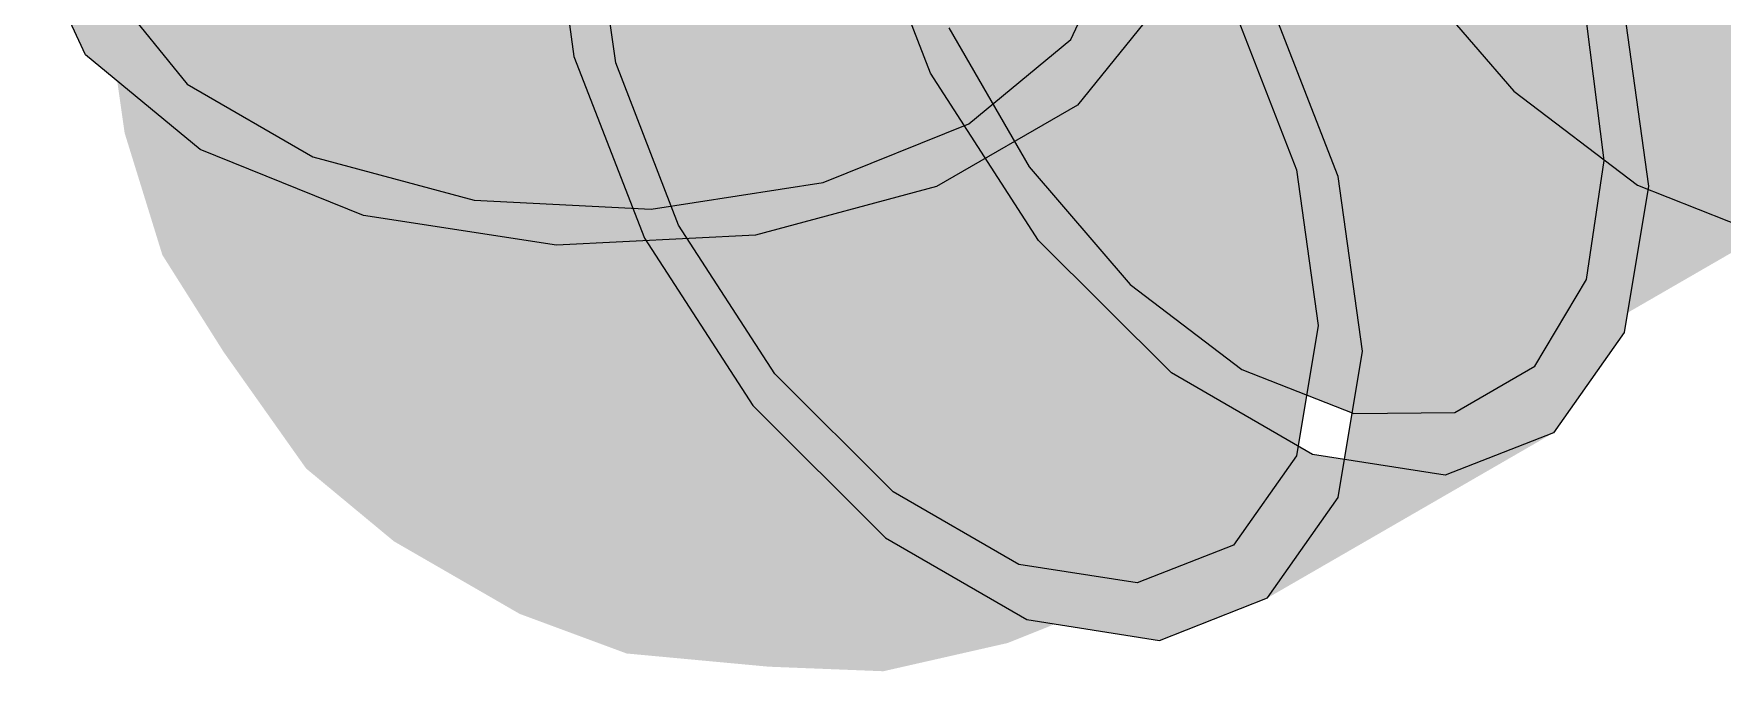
# Model space of a CAD drawing. Header units: metres. Extents: x 0 to 34.2, y 0 to 17.8.
# Drawn here: x 31.6442 to 31.8743, y 1.6524 to 1.7393 of the extents above; entities that cross this region are included whole.
import ezdxf

# ---------------------------------------------------------------- set-up
doc = ezdxf.new("R2010")
doc.units = ezdxf.units.M
doc.header["$LTSCALE"] = 0.25
doc.layers.add('ISO-ARISTAS', color=8, linetype='CONTINUOUS')
doc.layers.add('ISO-CONCRETO-SUP', color=254, linetype='CONTINUOUS', true_color=0xe8e8e8)

msp = doc.modelspace()

# ---------------------------------------------------------------- linework, layer by layer
at = {"layer": 'ISO-ARISTAS', "color": 250}
for p, q in [((31.71445, 1.76), (31.71779, 1.73618)), ((31.76639, 1.73388), (31.75676, 1.75868)), ((31.72349, 1.73529), (31.72051, 1.7565)), ((31.6512, 1.73637), (31.64416, 1.75156)), ((31.78551, 1.73847), (31.79179, 1.75199)), ((31.83069, 1.74917), (31.8459, 1.73144)), ((31.65481, 1.74507), (31.66506, 1.73238)), ((31.82196, 1.71982), (31.81233, 1.74462)), ((31.79796, 1.74379), (31.78645, 1.72954)), ((31.80769, 1.74281), (31.81626, 1.72071)), ((31.86093, 1.74232), (31.86427, 1.7185)), ((31.76891, 1.74005), (31.77983, 1.72114)), ((31.76891, 1.74005), (31.77983, 1.72114)), ((31.85821, 1.722), (31.85579, 1.74101)), ((31.85821, 1.722), (31.85579, 1.74101)), ((31.77161, 1.727), (31.78551, 1.73847)), ((31.66682, 1.7235), (31.6512, 1.73637)), ((31.71779, 1.73618), (31.72742, 1.71138)), ((31.73206, 1.71319), (31.72349, 1.73529)), ((31.78113, 1.71107), (31.76639, 1.73388)), ((31.66506, 1.73238), (31.6822, 1.72248)), ((31.8459, 1.73144), (31.86275, 1.71862)), ((31.78645, 1.72954), (31.7672, 1.71843)), ((31.75175, 1.71897), (31.77161, 1.727)), ((31.68912, 1.71449), (31.66682, 1.7235)), ((31.6822, 1.72248), (31.70417, 1.71657)), ((31.85579, 1.70578), (31.85821, 1.722)), ((31.85579, 1.70578), (31.85821, 1.722)), ((31.77983, 1.72114), (31.79359, 1.7051)), ((31.77983, 1.72114), (31.79359, 1.7051)), ((31.81626, 1.72071), (31.81924, 1.6995)), ((31.8253, 1.696), (31.82196, 1.71982)), ((31.72833, 1.71535), (31.75175, 1.71897)), ((31.7672, 1.71843), (31.74253, 1.71179)), ((31.86427, 1.7185), (31.86093, 1.69854)), ((31.86275, 1.71862), (31.87961, 1.71197)), ((31.70417, 1.71657), (31.72833, 1.71535)), ((31.71541, 1.71042), (31.68912, 1.71449)), ((31.74519, 1.69289), (31.73206, 1.71319)), ((31.74253, 1.71179), (31.71541, 1.71042)), ((31.72742, 1.71138), (31.74216, 1.68857)), ((31.79922, 1.69303), (31.78113, 1.71107)), ((31.84878, 1.69394), (31.85579, 1.70578)), ((31.84878, 1.69394), (31.85579, 1.70578)), ((31.79359, 1.7051), (31.80884, 1.6935)), ((31.79359, 1.7051), (31.80884, 1.6935)), ((31.81924, 1.6995), (31.81626, 1.68172)), ((31.86093, 1.69854), (31.8513, 1.68485)), ((31.82196, 1.67604), (31.8253, 1.696)), ((31.7613, 1.67681), (31.74519, 1.69289)), ((31.81847, 1.68192), (31.79922, 1.69303)), ((31.80884, 1.6935), (31.8241, 1.68748)), ((31.80884, 1.6935), (31.8241, 1.68748)), ((31.83786, 1.68763), (31.84878, 1.69394)), ((31.83786, 1.68763), (31.84878, 1.69394)), ((31.74216, 1.68857), (31.76025, 1.67053)), ((31.8241, 1.68748), (31.83786, 1.68763)), ((31.8241, 1.68748), (31.83786, 1.68763)), ((31.8513, 1.68485), (31.83656, 1.67907)), ((31.81626, 1.68172), (31.80769, 1.66953)), ((31.83656, 1.67907), (31.81847, 1.68192)), ((31.77845, 1.66692), (31.7613, 1.67681)), ((31.81233, 1.66235), (31.82196, 1.67604)), ((31.76025, 1.67053), (31.7795, 1.65942)), ((31.80769, 1.66953), (31.79456, 1.66439)), ((31.79456, 1.66439), (31.77845, 1.66692)), ((31.79759, 1.65657), (31.81233, 1.66235)), ((31.7795, 1.65942), (31.79759, 1.65657))]:
    msp.add_line(p, q, dxfattribs=at)
at = {"layer": 'ISO-CONCRETO-SUP', "true_color": 0x2a4686}
for points in [[(31.64416, 1.79656), (31.6512, 1.78137), (31.64416, 1.75156), (31.6512, 1.73637)], [(31.66691, 1.71177), (31.68405, 1.70187), (31.67238, 1.69408), (31.68953, 1.68418)], [(31.77064, 1.6772), (31.78556, 1.69616), (31.78042, 1.67358), (31.79277, 1.69349)]]:
    msp.add_solid(points, dxfattribs=at)
at = {"layer": 'ISO-CONCRETO-SUP', "true_color": 0xa5c4e1}
for points in [[(31.86915, 1.74872), (31.88441, 1.73713), (31.94471, 1.79235), (31.95997, 1.78075)], [(31.79359, 1.7051), (31.80884, 1.6935), (31.86915, 1.74872), (31.88441, 1.73713)]]:
    msp.add_solid(points, dxfattribs=at)
at = {"layer": 'ISO-CONCRETO-SUP', "true_color": 0x263f79}
for points in [[(31.78645, 1.77454), (31.79796, 1.78879), (31.78645, 1.72954), (31.79796, 1.74379)], [(31.6527, 1.75901), (31.65481, 1.74507), (31.65422, 1.74202), (31.65655, 1.72571)]]:
    msp.add_solid(points, dxfattribs=at)
at = {"layer": 'ISO-CONCRETO-SUP', "true_color": 0x8ba5be}
msp.add_solid([(31.85821, 1.722), (31.85579, 1.74101), (31.93377, 1.76562), (31.93135, 1.78463)], dxfattribs=at)
at = {"layer": 'ISO-CONCRETO-SUP', "true_color": 0x2e4d94}
for points in [[(31.71445, 1.76), (31.71779, 1.73618), (31.75342, 1.7825), (31.75676, 1.75868)], [(31.8253, 1.696), (31.82196, 1.71982), (31.86427, 1.7185), (31.86093, 1.74232)]]:
    msp.add_solid(points, dxfattribs=at)
at = {"layer": 'ISO-CONCRETO-SUP', "true_color": 0xa3c2df}
msp.add_solid([(31.76891, 1.74005), (31.77983, 1.72114), (31.84447, 1.78368), (31.85539, 1.76476)], dxfattribs=at)
at = {"layer": 'ISO-CONCRETO-SUP', "true_color": 0x2e4e94}
msp.add_solid([(31.6512, 1.78137), (31.66682, 1.7685), (31.6512, 1.73637), (31.66682, 1.7235)], dxfattribs=at)
at = {"layer": 'ISO-CONCRETO-SUP', "true_color": 0x2b488a}
for points in [[(31.7672, 1.76343), (31.78645, 1.77454), (31.7672, 1.71843), (31.78645, 1.72954)], [(31.68091, 1.75808), (31.66985, 1.73742), (31.68683, 1.75316), (31.67787, 1.73077)], [(31.77963, 1.70108), (31.79069, 1.72173), (31.78556, 1.69616), (31.79452, 1.71856)], [(31.79759, 1.65657), (31.81233, 1.66235), (31.83656, 1.67907), (31.8513, 1.68485)]]:
    msp.add_solid(points, dxfattribs=at)
at = {"layer": 'ISO-CONCRETO-SUP', "true_color": 0xdb8b2e}
msp.add_solid([(31.8892, 1.75644), (31.87399, 1.77417), (31.8459, 1.73144), (31.83069, 1.74917)], dxfattribs=at)
at = {"layer": 'ISO-CONCRETO-SUP', "true_color": 0x31539e}
msp.add_solid([(31.66682, 1.7685), (31.68912, 1.75949), (31.66682, 1.7235), (31.68912, 1.71449)], dxfattribs=at)
at = {"layer": 'ISO-CONCRETO-SUP', "true_color": 0x3356a4}
for points in [[(31.82196, 1.71982), (31.81233, 1.74462), (31.86093, 1.74232), (31.8513, 1.76712)], [(31.71779, 1.73618), (31.72742, 1.71138), (31.75676, 1.75868), (31.76639, 1.73388)]]:
    msp.add_solid(points, dxfattribs=at)
at = {"layer": 'ISO-CONCRETO-SUP', "true_color": 0x7990a6}
msp.add_solid([(31.85579, 1.70578), (31.85821, 1.722), (31.93135, 1.74941), (31.93377, 1.76562)], dxfattribs=at)
at = {"layer": 'ISO-CONCRETO-SUP', "true_color": 0x2a4787}
for points in [[(31.6765, 1.76505), (31.66388, 1.74686), (31.68091, 1.75808), (31.66985, 1.73742)], [(31.77523, 1.70805), (31.78785, 1.72623), (31.77963, 1.70108), (31.79069, 1.72173)], [(31.71105, 1.6806), (31.73437, 1.68377), (31.71941, 1.66738), (31.7417, 1.67216)], [(31.77692, 1.65621), (31.79221, 1.66235), (31.79456, 1.66439), (31.80769, 1.66953)]]:
    msp.add_solid(points, dxfattribs=at)
at = {"layer": 'ISO-CONCRETO-SUP', "true_color": 0x2f4f97}
msp.add_solid([(31.74253, 1.75679), (31.7672, 1.76343), (31.74253, 1.71179), (31.7672, 1.71843)], dxfattribs=at)
at = {"layer": 'ISO-CONCRETO-SUP', "true_color": 0xa7c7e4}
msp.add_solid([(31.77983, 1.72114), (31.79359, 1.7051), (31.85539, 1.76476), (31.86915, 1.74872)], dxfattribs=at)
at = {"layer": 'ISO-CONCRETO-SUP', "true_color": 0x26407a}
for points in [[(31.66021, 1.75872), (31.65422, 1.74202), (31.66388, 1.74686), (31.65874, 1.72743)], [(31.7861, 1.73188), (31.79209, 1.74858), (31.78785, 1.72623), (31.793, 1.74566)]]:
    msp.add_solid(points, dxfattribs=at)
at = {"layer": 'ISO-CONCRETO-SUP', "true_color": 0x3355a2}
for points in [[(31.68912, 1.75949), (31.71541, 1.75542), (31.68912, 1.71449), (31.71541, 1.71042)], [(31.81026, 1.71793), (31.80459, 1.74137), (31.81626, 1.72071), (31.80769, 1.74281)], [(31.7109, 1.72945), (31.71658, 1.70602), (31.72349, 1.73529), (31.73206, 1.71319)], [(31.70169, 1.70263), (31.7106, 1.68086), (31.71658, 1.70602), (31.72756, 1.68471)], [(31.7106, 1.68086), (31.72447, 1.66401), (31.72756, 1.68471), (31.74253, 1.66811)]]:
    msp.add_solid(points, dxfattribs=at)
at = {"layer": 'ISO-CONCRETO-SUP', "true_color": 0x2e4d93}
for points in [[(31.71122, 1.75219), (31.7109, 1.72945), (31.72051, 1.7565), (31.72349, 1.73529)], [(31.66506, 1.73238), (31.6822, 1.72248), (31.66691, 1.71177), (31.68405, 1.70187)], [(31.80994, 1.69519), (31.81026, 1.71793), (31.81924, 1.6995), (31.81626, 1.72071)]]:
    msp.add_solid(points, dxfattribs=at)
at = {"layer": 'ISO-CONCRETO-SUP', "true_color": 0x32549f}
msp.add_solid([(31.71541, 1.75542), (31.74253, 1.75679), (31.71541, 1.71042), (31.74253, 1.71179)], dxfattribs=at)
at = {"layer": 'ISO-CONCRETO-SUP', "true_color": 0xd8892d}
msp.add_solid([(31.90606, 1.74362), (31.8892, 1.75644), (31.86275, 1.71862), (31.8459, 1.73144)], dxfattribs=at)
at = {"layer": 'ISO-CONCRETO-SUP', "true_color": 0x2c4a8c}
for points in [[(31.68683, 1.75316), (31.67787, 1.73077), (31.69405, 1.75049), (31.68764, 1.72715)], [(31.78556, 1.69616), (31.79452, 1.71856), (31.79277, 1.69349), (31.79918, 1.71683)]]:
    msp.add_solid(points, dxfattribs=at)
at = {"layer": 'ISO-CONCRETO-SUP', "true_color": 0x2d4c91}
for points in [[(31.70228, 1.75016), (31.6988, 1.7267), (31.71122, 1.75219), (31.7109, 1.72945)], [(31.80101, 1.69316), (31.80449, 1.71662), (31.80994, 1.69519), (31.81026, 1.71793)]]:
    msp.add_solid(points, dxfattribs=at)
at = {"layer": 'ISO-CONCRETO-SUP', "true_color": 0x243c73}
for points in [[(31.78551, 1.73847), (31.79179, 1.75199), (31.7861, 1.73188), (31.79209, 1.74858)], [(31.69842, 1.67011), (31.71941, 1.66738), (31.71039, 1.66018), (31.73065, 1.65806)]]:
    msp.add_solid(points, dxfattribs=at)
at = {"layer": 'ISO-CONCRETO-SUP', "true_color": 0x2d4b8f}
for points in [[(31.69405, 1.75049), (31.68764, 1.72715), (31.70228, 1.75016), (31.6988, 1.7267)], [(31.79452, 1.71856), (31.79644, 1.74169), (31.79918, 1.71683), (31.79885, 1.7408)], [(31.67787, 1.73077), (31.67594, 1.70763), (31.68764, 1.72715), (31.68797, 1.70318)], [(31.79277, 1.69349), (31.79918, 1.71683), (31.80101, 1.69316), (31.80449, 1.71662)], [(31.74161, 1.65411), (31.75997, 1.65236), (31.75967, 1.65821), (31.77692, 1.65621)]]:
    msp.add_solid(points, dxfattribs=at)
at = {"layer": 'ISO-CONCRETO-SUP', "true_color": 0x91adc7}
for points in [[(31.80884, 1.7505), (31.76891, 1.74005), (31.77983, 1.72114)], [(31.80884, 1.7505), (31.77983, 1.72114), (31.79359, 1.7051)], [(31.80884, 1.7505), (31.79359, 1.7051), (31.80884, 1.6935)], [(31.80884, 1.7505), (31.80884, 1.6935), (31.8241, 1.68748)], [(31.80884, 1.7505), (31.8241, 1.68748), (31.83786, 1.68763)], [(31.80884, 1.7505), (31.83786, 1.68763), (31.84878, 1.69394)], [(31.80884, 1.7505), (31.84878, 1.69394), (31.85579, 1.70578)], [(31.80884, 1.7505), (31.85579, 1.70578), (31.85821, 1.722)], [(31.80884, 1.7505), (31.85821, 1.722), (31.85579, 1.74101)]]:
    msp.add_solid(points, dxfattribs=at)
at = {"layer": 'ISO-CONCRETO-SUP', "true_color": 0x687c8e}
msp.add_solid([(31.84878, 1.69394), (31.85579, 1.70578), (31.92434, 1.73756), (31.93135, 1.74941)], dxfattribs=at)
at = {"layer": 'ISO-CONCRETO-SUP', "true_color": 0x2a4788}
msp.add_solid([(31.65481, 1.74507), (31.66506, 1.73238), (31.65655, 1.72571), (31.66691, 1.71177)], dxfattribs=at)
at = {"layer": 'ISO-CONCRETO-SUP', "true_color": 0x284481}
for points in [[(31.66388, 1.74686), (31.65874, 1.72743), (31.66985, 1.73742), (31.66607, 1.71582)], [(31.78785, 1.72623), (31.793, 1.74566), (31.79069, 1.72173), (31.79447, 1.74333)], [(31.79157, 1.67314), (31.80101, 1.69316), (31.80367, 1.67589), (31.80994, 1.69519)], [(31.68953, 1.68418), (31.71105, 1.6806), (31.69842, 1.67011), (31.71941, 1.66738)], [(31.69325, 1.67007), (31.71039, 1.66018), (31.70783, 1.66467), (31.72497, 1.65478)]]:
    msp.add_solid(points, dxfattribs=at)
at = {"layer": 'ISO-CONCRETO-SUP', "true_color": 0x2b4788}
for points in [[(31.79069, 1.72173), (31.79447, 1.74333), (31.79452, 1.71856), (31.79644, 1.74169)], [(31.66985, 1.73742), (31.66607, 1.71582), (31.67787, 1.73077), (31.67594, 1.70763)]]:
    msp.add_solid(points, dxfattribs=at)
at = {"layer": 'ISO-CONCRETO-SUP', "true_color": 0xcd822b}
msp.add_solid([(31.92292, 1.73697), (31.90606, 1.74362), (31.87961, 1.71197), (31.86275, 1.71862)], dxfattribs=at)
at = {"layer": 'ISO-CONCRETO-SUP', "true_color": 0x22396e}
for points in [[(31.65422, 1.74202), (31.65655, 1.72571), (31.65874, 1.72743), (31.66169, 1.7091)], [(31.81233, 1.66235), (31.82196, 1.67604), (31.8513, 1.68485), (31.86093, 1.69854)], [(31.79221, 1.66235), (31.80367, 1.67589), (31.80769, 1.66953), (31.81626, 1.68172)], [(31.68128, 1.68), (31.69842, 1.67011), (31.69325, 1.67007), (31.71039, 1.66018)], [(31.75997, 1.65236), (31.77732, 1.65897), (31.77692, 1.65621), (31.79221, 1.66235)], [(31.71039, 1.66018), (31.73065, 1.65806), (31.72497, 1.65478), (31.74434, 1.65298)], [(31.74434, 1.65298), (31.7636, 1.65952), (31.75997, 1.65236), (31.77732, 1.65897)]]:
    msp.add_solid(points, dxfattribs=at)
at = {"layer": 'ISO-CONCRETO-SUP', "true_color": 0x2f4f96}
for points in [[(31.79918, 1.71683), (31.79885, 1.7408), (31.80449, 1.71662), (31.8016, 1.74069)], [(31.68764, 1.72715), (31.68797, 1.70318), (31.6988, 1.7267), (31.70169, 1.70263)], [(31.69498, 1.68148), (31.70783, 1.66467), (31.7106, 1.68086), (31.72447, 1.66401)]]:
    msp.add_solid(points, dxfattribs=at)
at = {"layer": 'ISO-CONCRETO-SUP', "true_color": 0x31529d}
for points in [[(31.80449, 1.71662), (31.8016, 1.74069), (31.81026, 1.71793), (31.80459, 1.74137)], [(31.6988, 1.7267), (31.70169, 1.70263), (31.7109, 1.72945), (31.71658, 1.70602)], [(31.70417, 1.71657), (31.72833, 1.71535), (31.70591, 1.69721), (31.72985, 1.69835)], [(31.7795, 1.65942), (31.79759, 1.65657), (31.81847, 1.68192), (31.83656, 1.67907)]]:
    msp.add_solid(points, dxfattribs=at)
at = {"layer": 'ISO-CONCRETO-SUP', "true_color": 0x294483}
msp.add_solid([(31.77161, 1.727), (31.78551, 1.73847), (31.77252, 1.7168), (31.7861, 1.73188)], dxfattribs=at)
at = {"layer": 'ISO-CONCRETO-SUP', "true_color": 0x9cbad6}
msp.add_solid([(31.80884, 1.6935), (31.8241, 1.68748), (31.88441, 1.73713), (31.89966, 1.73111)], dxfattribs=at)
at = {"layer": 'ISO-CONCRETO-SUP', "true_color": 0x7e96ac}
msp.add_solid([(31.83786, 1.68763), (31.84878, 1.69394), (31.91342, 1.73126), (31.92434, 1.73756)], dxfattribs=at)
at = {"layer": 'ISO-CONCRETO-SUP', "true_color": 0x375bae}
msp.add_solid([(31.72742, 1.71138), (31.74216, 1.68857), (31.76639, 1.73388), (31.78113, 1.71107)], dxfattribs=at)
at = {"layer": 'ISO-CONCRETO-SUP', "true_color": 0x2a4685}
msp.add_solid([(31.77252, 1.7168), (31.7861, 1.73188), (31.77523, 1.70805), (31.78785, 1.72623)], dxfattribs=at)
at = {"layer": 'ISO-CONCRETO-SUP', "true_color": 0x8faac4}
msp.add_solid([(31.8241, 1.68748), (31.83786, 1.68763), (31.89966, 1.73111), (31.91342, 1.73126)], dxfattribs=at)
at = {"layer": 'ISO-CONCRETO-SUP', "true_color": 0x253f78}
for points in [[(31.65874, 1.72743), (31.66169, 1.7091), (31.66607, 1.71582), (31.67004, 1.69588)], [(31.67238, 1.69408), (31.68953, 1.68418), (31.68128, 1.68), (31.69842, 1.67011)]]:
    msp.add_solid(points, dxfattribs=at)
at = {"layer": 'ISO-CONCRETO-SUP', "true_color": 0x2d4b90}
msp.add_solid([(31.75175, 1.71897), (31.77161, 1.727), (31.75299, 1.70515), (31.77252, 1.7168)], dxfattribs=at)
at = {"layer": 'ISO-CONCRETO-SUP', "true_color": 0x27417b}
for points in [[(31.65655, 1.72571), (31.66691, 1.71177), (31.66169, 1.7091), (31.67238, 1.69408)], [(31.67004, 1.69588), (31.68128, 1.68), (31.68128, 1.68656), (31.69325, 1.67007)]]:
    msp.add_solid(points, dxfattribs=at)
at = {"layer": 'ISO-CONCRETO-SUP', "true_color": 0x30519b}
msp.add_solid([(31.6822, 1.72248), (31.70417, 1.71657), (31.68405, 1.70187), (31.70591, 1.69721)], dxfattribs=at)
at = {"layer": 'ISO-CONCRETO-SUP', "true_color": 0x305099}
for points in [[(31.72833, 1.71535), (31.75175, 1.71897), (31.72985, 1.69835), (31.75299, 1.70515)], [(31.68797, 1.70318), (31.69498, 1.68148), (31.70169, 1.70263), (31.7106, 1.68086)], [(31.75967, 1.65821), (31.77692, 1.65621), (31.77845, 1.66692), (31.79456, 1.66439)]]:
    msp.add_solid(points, dxfattribs=at)
at = {"layer": 'ISO-CONCRETO-SUP', "true_color": 0x28427f}
msp.add_solid([(31.82196, 1.67604), (31.8253, 1.696), (31.86093, 1.69854), (31.86427, 1.7185)], dxfattribs=at)
at = {"layer": 'ISO-CONCRETO-SUP', "true_color": 0x294583}
for points in [[(31.66607, 1.71582), (31.67004, 1.69588), (31.67594, 1.70763), (31.68128, 1.68656)], [(31.78042, 1.67358), (31.79277, 1.69349), (31.79157, 1.67314), (31.80101, 1.69316)], [(31.72497, 1.65478), (31.74434, 1.65298), (31.74161, 1.65411), (31.75997, 1.65236)]]:
    msp.add_solid(points, dxfattribs=at)
at = {"layer": 'ISO-CONCRETO-SUP', "true_color": 0x2c4a8d}
msp.add_solid([(31.75299, 1.70515), (31.77252, 1.7168), (31.75666, 1.6933), (31.77523, 1.70805)], dxfattribs=at)
at = {"layer": 'ISO-CONCRETO-SUP', "true_color": 0x365aab}
msp.add_solid([(31.71658, 1.70602), (31.72756, 1.68471), (31.73206, 1.71319), (31.74519, 1.69289)], dxfattribs=at)
at = {"layer": 'ISO-CONCRETO-SUP', "true_color": 0x375cb0}
msp.add_solid([(31.74216, 1.68857), (31.76025, 1.67053), (31.78113, 1.71107), (31.79922, 1.69303)], dxfattribs=at)
at = {"layer": 'ISO-CONCRETO-SUP', "true_color": 0x223a6e}
msp.add_solid([(31.66169, 1.7091), (31.67238, 1.69408), (31.67004, 1.69588), (31.68128, 1.68)], dxfattribs=at)
at = {"layer": 'ISO-CONCRETO-SUP', "true_color": 0x2c498b}
for points in [[(31.75666, 1.6933), (31.77523, 1.70805), (31.76262, 1.68386), (31.77963, 1.70108)], [(31.73437, 1.68377), (31.75666, 1.6933), (31.7417, 1.67216), (31.76262, 1.68386)]]:
    msp.add_solid(points, dxfattribs=at)
at = {"layer": 'ISO-CONCRETO-SUP', "true_color": 0x2d4b8e}
for points in [[(31.67594, 1.70763), (31.68128, 1.68656), (31.68797, 1.70318), (31.69498, 1.68148)], [(31.68405, 1.70187), (31.70591, 1.69721), (31.68953, 1.68418), (31.71105, 1.6806)], [(31.70783, 1.66467), (31.72497, 1.65478), (31.72447, 1.66401), (31.74161, 1.65411)]]:
    msp.add_solid(points, dxfattribs=at)
at = {"layer": 'ISO-CONCRETO-SUP', "true_color": 0x2e4d92}
for points in [[(31.72985, 1.69835), (31.75299, 1.70515), (31.73437, 1.68377), (31.75666, 1.6933)], [(31.70591, 1.69721), (31.72985, 1.69835), (31.71105, 1.6806), (31.73437, 1.68377)]]:
    msp.add_solid(points, dxfattribs=at)
at = {"layer": 'ISO-CONCRETO-SUP', "true_color": 0x2b4888}
msp.add_solid([(31.76262, 1.68386), (31.77963, 1.70108), (31.77064, 1.6772), (31.78556, 1.69616)], dxfattribs=at)
at = {"layer": 'ISO-CONCRETO-SUP', "true_color": 0x28437f}
msp.add_solid([(31.80367, 1.67589), (31.80994, 1.69519), (31.81626, 1.68172), (31.81924, 1.6995)], dxfattribs=at)
at = {"layer": 'ISO-CONCRETO-SUP', "true_color": 0x365aac}
msp.add_solid([(31.72756, 1.68471), (31.74253, 1.66811), (31.74519, 1.69289), (31.7613, 1.67681)], dxfattribs=at)
at = {"layer": 'ISO-CONCRETO-SUP', "true_color": 0x3559aa}
msp.add_solid([(31.76025, 1.67053), (31.7795, 1.65942), (31.79922, 1.69303), (31.81847, 1.68192)], dxfattribs=at)
at = {"layer": 'ISO-CONCRETO-SUP', "true_color": 0x2b4889}
msp.add_solid([(31.68128, 1.68656), (31.69325, 1.67007), (31.69498, 1.68148), (31.70783, 1.66467)], dxfattribs=at)
at = {"layer": 'ISO-CONCRETO-SUP', "true_color": 0x294584}
msp.add_solid([(31.7417, 1.67216), (31.76262, 1.68386), (31.75157, 1.66397), (31.77064, 1.6772)], dxfattribs=at)
at = {"layer": 'ISO-CONCRETO-SUP', "true_color": 0x3457a6}
msp.add_solid([(31.74253, 1.66811), (31.75967, 1.65821), (31.7613, 1.67681), (31.77845, 1.66692)], dxfattribs=at)
at = {"layer": 'ISO-CONCRETO-SUP', "true_color": 0x27417c}
for points in [[(31.75157, 1.66397), (31.77064, 1.6772), (31.7636, 1.65952), (31.78042, 1.67358)], [(31.71941, 1.66738), (31.7417, 1.67216), (31.73065, 1.65806), (31.75157, 1.66397)]]:
    msp.add_solid(points, dxfattribs=at)
at = {"layer": 'ISO-CONCRETO-SUP', "true_color": 0x233a6f}
msp.add_solid([(31.77732, 1.65897), (31.79157, 1.67314), (31.79221, 1.66235), (31.80367, 1.67589)], dxfattribs=at)
at = {"layer": 'ISO-CONCRETO-SUP', "true_color": 0x253e75}
msp.add_solid([(31.7636, 1.65952), (31.78042, 1.67358), (31.77732, 1.65897), (31.79157, 1.67314)], dxfattribs=at)
at = {"layer": 'ISO-CONCRETO-SUP', "true_color": 0x31519b}
msp.add_solid([(31.72447, 1.66401), (31.74161, 1.65411), (31.74253, 1.66811), (31.75967, 1.65821)], dxfattribs=at)
at = {"layer": 'ISO-CONCRETO-SUP', "true_color": 0x233b71}
msp.add_solid([(31.73065, 1.65806), (31.75157, 1.66397), (31.74434, 1.65298), (31.7636, 1.65952)], dxfattribs=at)

doc.saveas('drawing.dxf')
